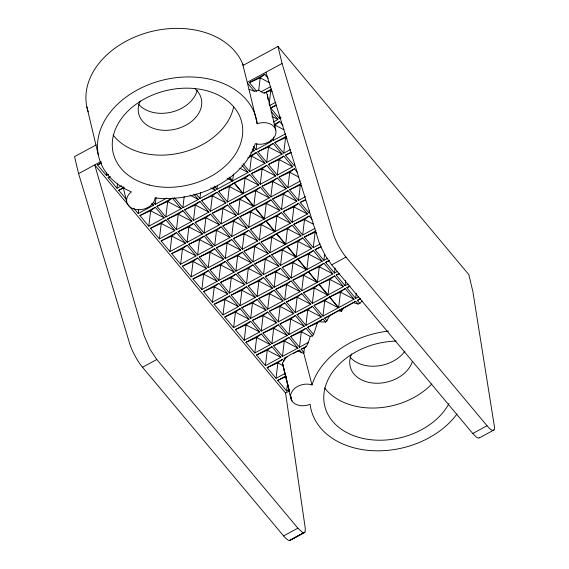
<?xml version="1.0" encoding="UTF-8"?>
<svg xmlns="http://www.w3.org/2000/svg" width="569" height="569" viewBox="0 0 569 569"><rect width="100%" height="100%" fill="white"/><g stroke="black" fill="none" stroke-linecap="round" stroke-linejoin="round"><path stroke-width="0.85" d="M456.978 413.983A80.201 58.849 -13.4 0 1 371.294 450.612A80.201 58.849 -13.4 0 1 310.119 404.289A14.424 10.583 -13.4 0 1 290.553 395.654A14.424 10.583 -13.4 0 1 312.004 384.936L303.746 353.157L304.507 347.759L306.335 346.457L308.405 342.396L310.226 336.428L312.481 335.987L313.583 334.501L317.331 323L323.021 319.01L325.539 322.026L326.933 320.88L329.159 316.108L340.049 309.792L341.613 311.151L343.413 308.256L355.76 301.286L358.05 304.031L359.893 303.426L362.083 300.944M108.636 174.32L106.403 175.529L106.709 172.955M121.631 185.7L117.008 188.204L117.513 183.908M151.951 203.211L153.623 205.21L138.21 213.553L138.715 209.264M148.808 226.227L150.643 210.779L155.316 207.237L164.221 217.884L148.808 226.227L139.903 215.58L155.316 207.237M166.795 198.076L155.237 204.335L156.055 197.464M159.412 238.909L161.247 223.453L165.92 219.911L174.825 230.559L159.412 238.909L150.508 228.261L165.92 219.911M172.35 198.019L181.255 208.667L165.842 217.009L167.677 201.554L171.682 198.524M170.01 251.583L171.845 236.128L176.518 232.586L185.43 243.233L170.01 251.583L161.105 240.936L176.518 232.586M176.44 229.684L178.275 214.236L182.948 210.694L191.853 221.341L176.44 229.684L167.535 219.037L182.948 210.694M193.83 194.121L198.282 199.449L182.869 207.792L184.192 196.632M180.615 264.258L182.45 248.802L187.123 245.267L196.028 255.908L180.615 264.258L171.71 253.61L187.123 245.267M187.045 242.358L188.88 226.91L193.552 223.368L202.457 234.015L187.045 242.358L178.14 231.711L193.552 223.368M193.467 220.466L195.302 205.011L199.982 201.476L208.887 212.123L193.467 220.466L184.562 209.819L199.982 201.476M213.083 187.564L215.31 190.224L199.897 198.574L200.615 192.564M191.212 276.932L193.047 261.477L197.72 257.942L206.632 268.589L191.212 276.932L182.308 266.285L197.72 257.942M197.642 255.04L199.477 239.585L204.15 236.043L213.055 246.69L197.642 255.04L188.737 244.393L204.15 236.043M204.072 233.141L205.907 217.692L210.58 214.15L219.485 224.798L204.072 233.141L195.167 222.493L210.58 214.15M210.502 211.248L212.337 195.793L217.009 192.258L225.914 202.905L210.502 211.248L201.597 200.601L217.009 192.258M201.817 289.607L203.652 274.151L208.325 270.616L217.23 281.264L201.817 289.607L192.912 278.959L208.325 270.616M229.001 177.016L232.344 181.006L216.924 189.356L217.436 185.06M208.247 267.714L210.082 252.259L214.755 248.717L223.66 259.364L208.247 267.714L199.342 257.067L214.755 248.717M214.669 245.815L216.505 230.367L221.185 226.825L230.089 237.472L214.669 245.815L205.765 235.168L221.185 226.825M221.099 223.923L222.934 208.467L227.607 204.932L236.512 215.58L221.099 223.923L212.194 213.275L227.607 204.932M212.415 302.281L214.25 286.826L218.93 283.291L227.835 293.938L212.415 302.281L203.51 291.634L218.93 283.291M227.529 202.031L229.364 186.575L234.037 183.033L242.942 193.68L227.529 202.031L218.624 191.383L234.037 183.033M218.845 280.389L220.68 264.934L225.352 261.399L234.257 272.046L218.845 280.389L209.94 269.742L225.352 261.399M241.925 165.181L248.048 172.507L232.636 180.85L233.454 173.979M225.274 258.497L227.109 243.041L231.782 239.499L240.687 250.147L225.274 258.497L216.369 247.849L231.782 239.499M231.704 236.597L233.539 221.142L238.212 217.607L247.117 228.254L231.704 236.597L222.799 225.95L238.212 217.607M223.02 314.956L224.855 299.507L229.527 295.965L238.432 306.613L223.02 314.956L214.115 304.308L229.527 295.965M238.127 214.705L239.969 199.25L244.642 195.715L253.546 206.362L238.127 214.705L229.222 204.058L244.642 195.715M229.449 293.063L231.284 277.608L235.957 274.073L244.862 284.72L229.449 293.063L220.544 282.416L235.957 274.073M243.233 193.524L245.075 178.069L249.748 174.534L258.653 185.181L243.233 193.524L234.328 182.877L249.748 174.534M235.872 271.171L237.707 255.716L242.387 252.174L251.292 262.821L235.872 271.171L226.967 260.524L242.387 252.174M242.586 63.714L248.987 89.333L254.258 91.189L256.519 91.083L258.731 90.066L260.182 77.818L264.855 74.276L268.198 78.273M249.663 171.632L251.498 156.176L256.178 152.634L265.083 163.282L249.663 171.632L242.984 163.644M242.302 249.272L244.137 233.823L248.809 230.281L257.714 240.929L242.302 249.272L233.397 238.624L248.809 230.281M233.617 327.63L235.452 312.182L240.132 308.64L249.037 319.287L233.617 327.63L224.712 316.983L240.132 308.64M270.396 140.059L271.505 141.389L256.093 149.732L256.804 143.722M248.731 227.38L250.566 211.924L255.239 208.389L264.144 219.037L248.731 227.38L239.826 216.732L255.239 208.389M240.047 305.738L241.882 290.282L246.555 286.748L255.46 297.395L240.047 305.738L231.142 295.091L246.555 286.748M253.838 206.198L255.673 190.743L260.346 187.208L269.251 197.856L253.838 206.198L244.933 195.551L260.346 187.208M246.477 283.846L248.312 268.39L252.985 264.855L261.889 275.503L246.477 283.846L237.572 273.198L252.985 264.855M269.151 104.227L270.787 90.492L272.295 91.282M260.268 184.306L262.103 168.851L266.776 165.316L275.681 175.963L260.268 184.306L251.363 173.659L266.776 165.316M252.906 261.946L254.741 246.498L259.414 242.956L268.319 253.603L252.906 261.946L244.001 251.299L259.414 242.956M244.222 340.312L246.057 324.856L250.73 321.314L259.635 331.962L244.222 340.312L235.317 329.664L250.73 321.314M266.697 162.407L268.532 146.958L273.205 143.416L282.11 154.064L266.697 162.407L257.793 151.767L273.205 143.416M259.329 240.054L261.171 224.599L265.844 221.064L274.749 231.711L259.329 240.054L250.424 229.407L265.844 221.064M250.652 318.412L252.487 302.964L257.16 299.422L266.064 310.069L250.652 318.412L241.747 307.765L257.16 299.422M285.453 133.843L273.12 140.515L273.533 137.079M274.649 127.641L274.955 125.059L279.635 121.524L282.971 125.514M264.443 218.873L266.278 203.425L270.951 199.883L279.856 210.53L264.443 218.873L255.531 208.226L270.951 199.883M257.074 296.52L258.909 281.065L263.589 277.53L272.494 288.177L257.074 296.52L248.169 285.873L263.589 277.53M281.093 117.783L279.55 118.622L279.856 116.048M270.865 196.981L272.7 181.525L277.38 177.99L286.285 188.638L270.865 196.981L261.96 186.333L277.38 177.99M263.504 274.628L265.339 259.172L270.012 255.63L278.917 266.278L263.504 274.628L254.599 263.98L270.012 255.63M254.82 352.986L256.655 337.531L261.335 333.989L270.239 344.636L254.82 352.986L245.915 342.339L261.335 333.989M277.295 175.088L279.13 159.633L283.803 156.091L292.708 166.738L277.295 175.088L268.39 164.441L283.803 156.091M269.934 252.728L271.769 237.28L276.442 233.738L285.346 244.386L269.934 252.728L261.029 242.081L276.442 233.738M261.249 331.087L263.084 315.639L267.757 312.097L276.662 322.744L261.249 331.087L252.344 320.439L267.757 312.097M290.659 149.434L283.725 153.189L285.56 137.741L287.068 138.53M275.04 231.547L276.875 216.099L281.548 212.557L290.453 223.204L275.04 231.547L266.136 220.9L281.548 212.557M267.679 309.195L269.514 293.739L274.187 290.204L283.092 300.852L267.679 309.195L258.774 298.547L274.187 290.204M281.47 209.655L283.305 194.2L287.978 190.665L296.883 201.312L281.47 209.655L272.565 199.008L287.978 190.665M274.109 287.302L275.944 271.847L280.617 268.305L289.521 278.952L274.109 287.302L265.204 276.655L280.617 268.305M265.424 365.661L267.259 350.205L271.932 346.67L280.837 357.318L265.424 365.661L256.519 355.013L271.932 346.67M300.226 181.084L287.9 187.763L289.735 172.307L294.408 168.765L297.189 172.094M280.531 265.403L282.373 249.955L287.046 246.413L295.951 257.06L280.531 265.403L271.626 254.756L287.046 246.413M271.854 343.768L273.689 328.313L278.362 324.771L287.267 335.418L271.854 343.768L262.949 333.121L278.362 324.771M294.628 163.289L294.322 165.864L285.418 155.216L290.816 152.3M285.645 244.229L287.48 228.774L292.153 225.232L301.058 235.879L285.645 244.229L276.733 233.582L292.153 225.232M278.277 321.869L280.112 306.414L284.792 302.879L293.696 313.526L278.277 321.869L269.372 311.222L284.792 302.879M292.068 222.33L293.903 206.881L298.583 203.339L307.488 213.987L292.068 222.33L283.163 211.682L298.583 203.339M284.706 299.977L286.541 284.521L291.214 280.986L300.119 291.634L284.706 299.977L275.801 289.329L291.214 280.986M285.126 373.406L276.022 378.335L277.857 362.88L282.537 359.345L283.924 361.009L282.437 362.901L286.961 381.33M305.432 196.682L298.497 200.437L300.332 184.982L301.84 185.771M291.136 278.085L292.971 262.629L297.644 259.087L306.549 269.734L291.136 278.085L282.231 267.437L297.644 259.087M282.452 356.443L284.287 340.987L288.96 337.445L297.864 348.093L282.452 356.443L273.547 345.796L288.96 337.445M296.243 256.904L298.078 241.448L302.751 237.906L311.656 248.553L296.243 256.904L287.338 246.256L302.751 237.906M288.881 334.544L290.716 319.095L295.389 315.553L304.294 326.201L288.881 334.544L279.976 323.896L295.389 315.553M315.006 228.333L302.672 235.004L304.507 219.556L309.18 216.014L311.961 219.342M295.311 312.651L297.146 297.196L301.819 293.661L310.724 304.308L295.311 312.651L286.406 302.004L301.819 293.661M289.706 389.345L286.627 391.01L287.644 382.425M309.408 210.537L309.102 213.112L300.197 202.464L305.589 199.541M301.741 290.759L303.576 275.304L308.249 271.762L317.153 282.409L301.741 290.759L292.829 280.112L308.249 271.762M306.847 269.578L308.683 254.123L313.355 250.588L322.26 261.235L306.847 269.578L297.943 258.931L313.355 250.588M308.405 342.396L299.479 347.218L301.321 331.77L305.994 328.228L312.481 335.987M320.212 243.93L313.27 247.686L315.105 232.23L316.62 233.02M305.909 325.326L307.744 309.87L312.417 306.335L321.321 316.983L305.909 325.326L297.004 314.678L312.417 306.335M312.338 303.433L314.173 287.978L318.846 284.443L327.751 295.091L312.338 303.433L303.433 292.786L318.846 284.443M317.445 282.252L319.28 266.797L323.953 263.262L332.858 273.909L317.445 282.252L308.54 271.605L323.953 263.262M327.73 258.269L323.875 260.36L324.586 254.35M322.943 316.108L324.778 300.652L329.451 297.118L338.356 307.765L322.943 316.108L314.038 305.461L329.451 297.118M328.05 294.927L329.885 279.471L334.558 275.937L343.463 286.584L328.05 294.927L319.145 284.28L334.558 275.937M337.559 271.363L334.472 273.035L335.084 267.885M338.647 307.601L340.482 292.153L345.155 288.611L354.06 299.258L338.647 307.601L329.743 296.954L345.155 288.611M348.157 284.038L345.077 285.709L345.689 280.56M358.762 296.712L355.675 298.384L356.286 293.234M283.924 361.009L285.325 357.944L290.802 354.515L299.564 350.127L301.748 352.737L303.746 353.157M265.915 72.227L318.633 240.986L321.172 247.529L326.144 256.939L331.684 264.834L472.747 433.493L476.395 437.127L478.245 438.109L479.589 437.604M304.159 532.755L305.14 531.851L305.269 528.302L285.567 393.058L94.746 164.903L144.028 335.511L149.96 349.245L156.809 359.508L297.872 528.167L302.544 532.413L304.159 532.755L289.479 540.55L304.813 532.15L290.524 540.066A20.605 4.808 61.6 0 1 283.568 535.906L142.513 367.247A20.605 4.808 61.6 0 1 129.597 343.32L78.593 173.645L74.539 156.624L96.189 144.896M247.828 83.494L254.258 91.189M479.496 437.846L493.999 429.908M472.747 433.493L487.043 425.754A20.605 4.808 61.6 0 0 494.312 425.961L472.889 291.648L468.835 274.628L278.013 46.466L243.212 65.307A81.033 59.461 -13.4 0 0 145.984 32.995A81.033 59.461 -13.4 0 0 88.223 111.851M78.593 173.645L101.161 161.425M247.266 82.327L282.068 63.486L278.013 46.466M106.403 175.529L97.498 164.882L101.353 162.791M256.519 91.083L249.442 82.626L264.855 74.276M258.731 90.066L261.1 91.78L270.78 86.538M117.008 188.204L108.103 177.556L109.618 176.739M261.1 91.78L264.087 93.11L271.669 89.006M269.72 105.528L275.887 102.192M126.496 199.548L118.701 190.231L124.099 187.308M279.55 118.622L270.645 107.975L276.043 105.052M273.312 122.001L277.935 119.497L271.257 111.51M274.237 124.447L279.635 121.524M250.623 152.698L254.478 150.607L252.807 148.616M165.842 217.009L156.937 206.362L171.575 198.439M249.236 156.39L256.178 152.634M283.725 153.189L274.82 142.542L286.378 136.283M287.9 187.763L278.995 177.115L294.408 168.765M298.497 200.437L289.593 189.79L301.157 183.531M302.672 235.004L293.768 224.357L309.18 216.014M313.27 247.686L304.365 237.038L315.93 230.779M323.875 260.36L314.97 249.713L321.136 246.37M334.472 273.035L325.568 262.387L329.423 260.296M142.513 367.247L156.809 359.508M331.684 264.834L345.988 257.096L487.043 425.754M345.077 285.709L336.172 275.062L339.252 273.39M355.675 298.384L346.77 287.736L349.857 286.065M299.479 347.218L290.574 336.571L305.994 328.228M313.583 334.501L307.609 327.353L323.021 319.01M326.933 320.88L324.636 318.135L340.049 309.792M341.613 311.151L340.347 309.628L355.76 301.286M359.893 303.426L357.375 300.411L360.454 298.746M276.022 378.335L267.117 367.688L282.537 359.345M284.898 359.359L284.151 358.47L287.338 356.742M293.327 353.498L299.564 350.127M303.938 352.552L301.179 349.252L306.335 346.457M286.627 391.01L277.722 380.362L285.915 375.924M285.567 393.058L289.642 390.853M283.568 535.906L297.872 528.167M249.442 82.626L260.182 77.818L269.237 82.555M97.498 164.882L101.332 163.161M264.087 93.11L270.787 90.492M108.103 177.556L110.4 176.525M270.645 107.975L276.783 105.229M118.701 190.231L124.07 187.827M274.82 142.542L285.56 137.741M257.793 151.767L268.532 146.958L282.11 154.064M247.664 157.89L251.498 156.176L265.083 163.282M156.937 206.362L167.677 201.554L181.255 208.667M139.903 215.58L150.643 210.779L164.221 217.884M285.418 155.216L291.556 152.471M268.39 164.441L279.13 159.633L292.708 166.738M251.363 173.659L262.103 168.851L275.681 175.963M234.328 182.877L245.075 178.069L258.653 185.181M218.624 191.383L229.364 186.575L242.942 193.68M201.597 200.601L212.337 195.793L225.914 202.905M184.562 209.819L195.302 205.011L208.887 212.123M167.535 219.037L178.275 214.236L191.853 221.341M150.508 228.261L161.247 223.453L174.825 230.559M278.995 177.115L289.735 172.307L298.782 177.044M261.96 186.333L272.7 181.525L286.285 188.638M244.933 195.551L255.673 190.743L269.251 197.856M229.222 204.058L239.969 199.25L253.546 206.362M212.194 213.275L222.934 208.467L236.512 215.58M195.167 222.493L205.907 217.692L219.485 224.798M178.14 231.711L188.88 226.91L202.457 234.015M161.105 240.936L171.845 236.128L185.43 243.233M289.593 189.79L300.332 184.982M272.565 199.008L283.305 194.2L296.883 201.312M255.531 208.226L266.278 203.425L279.856 210.53M239.826 216.732L250.566 211.924L264.144 219.037M222.799 225.95L233.539 221.142L247.117 228.254M205.765 235.168L216.505 230.367L230.089 237.472M188.737 244.393L199.477 239.585L213.055 246.69M171.71 253.61L182.45 248.802L196.028 255.908M300.197 202.464L305.567 200.06M283.163 211.682L293.903 206.881L307.488 213.987M266.136 220.9L276.875 216.099L290.453 223.204M250.424 229.407L261.171 224.599L274.749 231.711M233.397 238.624L244.137 233.823L257.714 240.929M216.369 247.849L227.109 243.041L240.687 250.147M199.342 257.067L210.082 252.259L223.66 259.364M182.308 266.285L193.047 261.477L206.632 268.589M293.768 224.357L304.507 219.556L313.562 224.293M276.733 233.582L287.48 228.774L301.058 235.879M261.029 242.081L271.769 237.28L285.346 244.386M244.001 251.299L254.741 246.498L268.319 253.603M226.967 260.524L237.707 255.716L251.292 262.821M209.94 269.742L220.68 264.934L234.257 272.046M192.912 278.959L203.652 274.151L217.23 281.264M304.365 237.038L315.105 232.23M287.338 246.256L298.078 241.448L311.656 248.553M271.626 254.756L282.373 249.955L295.951 257.06M254.599 263.98L265.339 259.172L278.917 266.278M237.572 273.198L248.312 268.39L261.889 275.503M220.544 282.416L231.284 277.608L244.862 284.72M203.51 291.634L214.25 286.826L227.835 293.938M314.97 249.713L321.108 246.967M297.943 258.931L308.683 254.123L322.26 261.235M282.231 267.437L292.971 262.629L306.549 269.734M265.204 276.655L275.944 271.847L289.521 278.952M248.169 285.873L258.909 281.065L272.494 288.177M231.142 295.091L241.882 290.282L255.46 297.395M214.115 304.308L224.855 299.507L238.432 306.613M325.568 262.387L329.408 260.666M308.54 271.605L319.28 266.797L332.858 273.909M292.829 280.112L303.576 275.304L317.153 282.409M275.801 289.329L286.541 284.521L300.119 291.634M258.774 298.547L269.514 293.739L283.092 300.852M241.747 307.765L252.487 302.964L266.064 310.069M224.712 316.983L235.452 312.182L249.037 319.287M336.172 275.062L339.238 273.689M319.145 284.28L329.885 279.471L343.463 286.584M303.433 292.786L314.173 287.978L327.751 295.091M286.406 302.004L297.146 297.196L310.724 304.308M269.372 311.222L280.112 306.414L293.696 313.526M252.344 320.439L263.084 315.639L276.662 322.744M235.317 329.664L246.057 324.856L259.635 331.962M346.77 287.736L349.843 286.363M329.743 296.954L340.482 292.153L354.06 299.258M314.038 305.461L324.778 300.652L338.356 307.765M297.004 314.678L307.744 309.87L321.321 316.983M279.976 323.896L290.716 319.095L304.294 326.201M262.949 333.121L273.689 328.313L287.267 335.418M245.915 342.339L256.655 337.531L270.239 344.636M357.375 300.411L360.476 299.024M340.347 309.628L343.413 308.256M324.636 318.135L329.159 316.108M307.609 327.353L317.331 323M290.574 336.571L301.321 331.77L310.226 336.428M273.547 345.796L284.287 340.987L297.864 348.093M256.519 355.013L267.259 350.205L280.837 357.318M301.179 349.252L304.507 347.759M284.151 358.47L285.325 357.944M267.117 367.688L277.857 362.88L283.54 365.881M277.722 380.362L286.157 376.586M319.309 321.819L325.539 322.026M338.711 310.802L341.322 311.314M353.79 302.779L358.05 304.031M298.362 351.037L301.748 352.737M271.904 116.339L277.935 119.497M274.955 125.059L284.009 129.803M252.216 149.427L254.478 150.607M239.755 168.161L248.048 172.507M227.059 178.246L232.344 181.006M210.786 187.855L215.31 190.224M189.982 195.103L198.282 199.449M151.361 204.022L153.623 205.21M272.01 139.185L273.12 140.515M253.312 146.411L256.093 149.732M229.855 177.521L232.636 180.85M214.143 186.027L216.924 189.356M195.999 193.915L199.897 198.574M174.519 197.813L182.869 207.792M153.566 202.336L155.237 204.335M133.758 208.233L138.21 213.553M266.299 92.498L267.295 94.653L275.787 130.116M282.068 63.486L333.071 233.169A20.605 4.808 61.6 0 0 345.988 257.096M289.287 390.547L282.615 363.897L290.752 398.371M290.368 394.85L291.869 400.868L290.802 396.621M287.388 383.029L288.668 388.129M248.987 89.333L257.195 123.786A14.424 10.583 -13.4 0 1 275.958 132.726A14.424 10.583 -13.4 0 1 255.253 143.68A81.033 59.461 -13.4 0 1 155.045 197.927A14.424 10.583 -13.4 0 1 134.64 209.228A14.424 10.583 -13.4 0 1 131.411 191.881A81.033 59.461 -13.4 0 1 137.47 89.874A81.033 59.461 -13.4 0 1 257.195 123.786M123.06 186.532L126.716 201.881M86.872 106.936L98.437 155.501M267.295 94.653L267.914 99.39M194.548 88.394A32.191 23.621 -13.4 0 1 175.174 129.234A32.191 23.621 -13.4 0 1 140.23 100.955M233.695 106.609A65.243 47.867 -13.4 0 1 180.892 152.805A65.243 47.867 -13.4 0 1 113.124 135.052M312.004 384.936A80.201 58.849 -13.4 0 1 388.584 331.094M412.205 362.005A32.191 23.621 -13.4 0 1 371.785 382.909A32.191 23.621 -13.4 0 1 351.742 353.854M431.885 383.926A65.243 47.867 -13.4 0 1 324.643 387.951M404.979 351.087A32.191 23.621 -13.4 0 1 349.921 356.976M197.109 90.514A32.191 23.621 -13.4 0 1 171.113 112.221A32.191 23.621 -13.4 0 1 138.402 104.077M449.026 403.513A66.075 48.479 -13.4 0 1 369.381 439.553A66.075 48.479 -13.4 0 1 325.169 387.325A66.075 48.479 -13.4 0 1 396.173 341.08M149.206 184.996A66.075 48.479 -13.4 0 0 242.565 127.115A66.075 48.479 -13.4 0 0 140.728 101.111A66.075 48.479 -13.4 0 0 149.206 184.996"/></g></svg>
